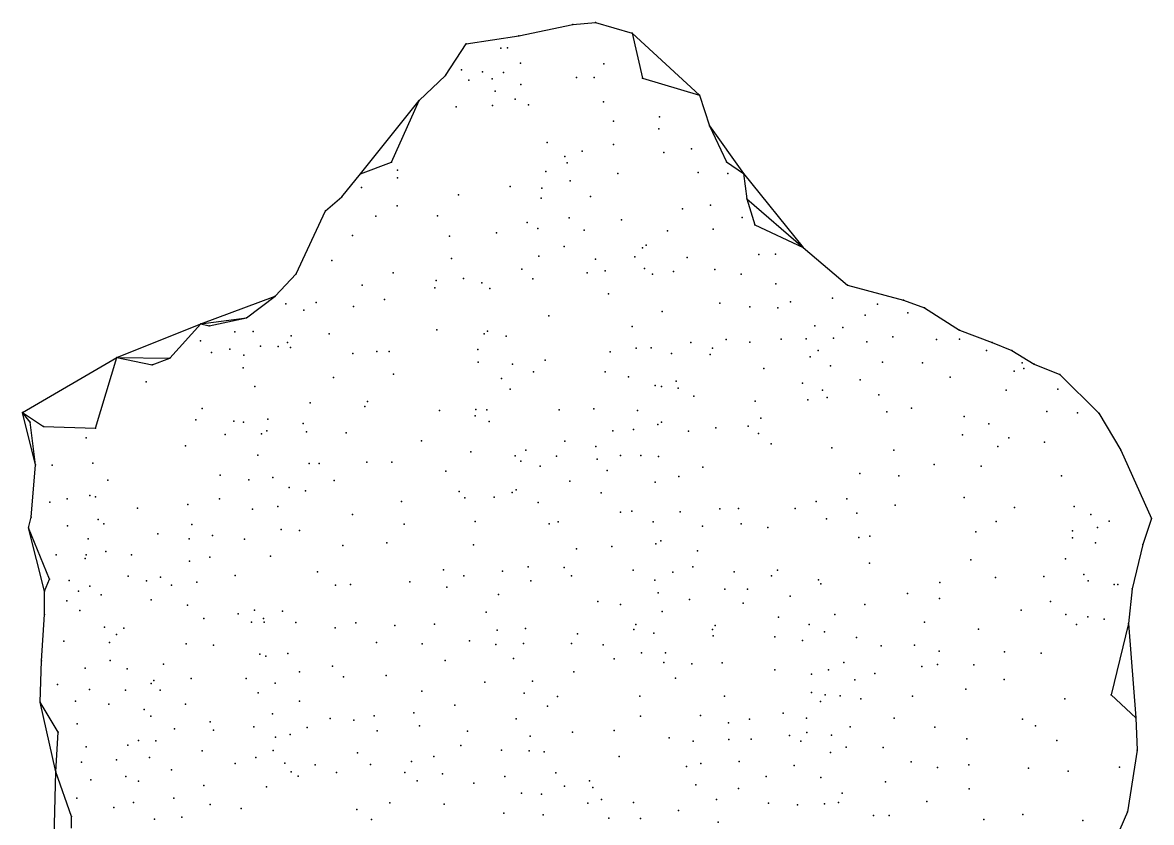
# Model space of a CAD drawing. Header units: millimetres. Extents: x 399711 to 433151, y 4365450 to 4409174.
# Drawn here: x 412698 to 419734, y 4392293 to 4397276 of the extents above; entities that cross this region are included whole.
import ezdxf

# ---------------------------------------------------------------- set-up
doc = ezdxf.new("R2010")
doc.units = ezdxf.units.MM
doc.layers.add('边界', color=7, linetype='Continuous')

msp = doc.modelspace()

# ---------------------------------------------------------------- linework, layer by layer
for p in [(416126.845, 4397264.214, 45.918), (416268.568, 4397275.945, 42.513), (415791.343, 4397193.692, 39.4), (416497.049, 4397209.693, 43.373), (415463.089, 4397142.8, 44.6), (415678.18, 4397115.848, 44.32), (415721.109, 4397119.11, 43.668), (415434.04, 4396982.526, 43.289), (415565.735, 4396968.904, 43.402), (415801.324, 4397022.459, 39.2), (416321.096, 4397018.874, 40.1), (415335.046, 4396946.829, 44.1), (415478.975, 4396916.493, 43.424), (415625.032, 4396925.244, 42.826), (415694.614, 4396965.113, 44.255), (416150.388, 4396933.717, 43.541), (416261.182, 4396932.867, 43.089), (416561.646, 4396930.252, 42.421), (415644.604, 4396849.198, 40.8), (415804.651, 4396889.462, 38.9), (415170.46, 4396789.785, 43.6), (415626.458, 4396760.173, 43.1), (415768.149, 4396799.012, 44.124), (415851.226, 4396764.371, 38.6), (416318.75, 4396782.889, 41.561), (416916.568, 4396823.988, 34.9), (415400.928, 4396750.303, 43.3), (416666.891, 4396689.618, 41.867), (416381.074, 4396661.693, 41.124), (416979.764, 4396632.884, 40.939), (416664.515, 4396613.303, 40.904), (415968.341, 4396528.151, 34.3), (416185.058, 4396475.125, 42.055), (416380.82, 4396516.165, 41.604), (416866.674, 4396489.425, 42.1), (414998.069, 4396406.302, 42.914), (416078.546, 4396442.439, 41.319), (416093.264, 4396403.141, 36.424), (416695.762, 4396466.027, 40.6), (417085.048, 4396408.055, 37.2), (414804.837, 4396333.247, 44.646), (415034.336, 4396355.876, 44.069), (415958.702, 4396349.214, 36.8), (416407.533, 4396335.703, 41.411), (416908.702, 4396343.005, 40.3), (417093.226, 4396336.567, 40.162), (417190.801, 4396335.529, 39.741), (415034.817, 4396309.312, 43.3), (416111.362, 4396289.405, 38.4), (414811.34, 4396248.331, 42.407), (415415.64, 4396202.177, 41.229), (415736.869, 4396255.088, 37.217), (415934.487, 4396244.094, 43.127), (416238.518, 4396192.845, 40.531), (414689.138, 4396189.821, 42.2), (415031.929, 4396134.87, 42.787), (415931.01, 4396182.36, 40.43), (416985.252, 4396138.145, 35.4), (417211.529, 4396178.378, 35.7), (414585.873, 4396103.825, 41.4), (414899.492, 4396069.427, 41.3), (415283.286, 4396071.839, 40.885), (416104.883, 4396059.941, 31.3), (416811.181, 4396116.094, 32.5), (417182.353, 4396060.87, 40.665), (415843.957, 4396029.761, 40.323), (415909.258, 4395992.098, 40.586), (416197.751, 4395983.142, 33.2), (416430.649, 4396047.352, 40.348), (417002.359, 4395989.881, 39.261), (417262.176, 4396016.507, 38.273), (414754.156, 4395949.033, 41.4), (415358.347, 4395946.246, 40.752), (415651.771, 4395966.341, 39.908), (416718.016, 4395977.667, 33.6), (416073.08, 4395880.255, 40.013), (416562.787, 4395872.763, 36.362), (416584.743, 4395889.177, 39.437), (417563.4, 4395875.258, 38.183), (414626.031, 4395794.242, 40.8), (415371.489, 4395805.469, 39.6), (415916.369, 4395820.995, 39.677), (416268.799, 4395802.675, 40.114), (416513.449, 4395816.932, 34.777), (416840.667, 4395811.852, 34.8), (417287.746, 4395830.277, 39.527), (417390.625, 4395832.505, 38.739), (414404.204, 4395710.157, 40.4), (415007.201, 4395717.415, 41.1), (415809.264, 4395739.848, 39.151), (416217.453, 4395717.12, 36.1), (416328.954, 4395729.88, 35.9), (416574.513, 4395742.877, 35.8), (416624.931, 4395708.341, 39.4), (416756.083, 4395724.875, 36.2), (417013.512, 4395737.126, 33.7), (417177.686, 4395707.954, 37.098), (414815.35, 4395639.45, 40.2), (415275.546, 4395668.684, 39.492), (415445.697, 4395682.252, 39.34), (415561.067, 4395655.57, 39.843), (415878.682, 4395678.599, 39.031), (417392.026, 4395649.191, 38.21), (417840.448, 4395639.749, 37.868), (414272.122, 4395570.516, 40.921), (415267.997, 4395623.385, 40.157), (415610.376, 4395619.754, 38.911), (416351.063, 4395586.704, 35.2), (417745.507, 4395558.743, 30.9), (414339.641, 4395522.808, 39.957), (414528.417, 4395531.855, 39.57), (414761.019, 4395507.278, 39.692), (414954.84, 4395549.902, 40.28), (417044.736, 4395528.695, 38.009), (417229.916, 4395504.404, 38.453), (417404.477, 4395498.937, 36.947), (417484.408, 4395536.219, 37.023), (418026.717, 4395522.294, 38.2), (418187.786, 4395546.386, 42.076), (418319.59, 4395498.109, 43.789), (414093.375, 4395437.357, 41.2), (414451.917, 4395483.474, 39.865), (415978.332, 4395450.067, 38.3), (416685.011, 4395476.075, 38.165), (417950.596, 4395453.839, 37.2), (418214.65, 4395468.487, 39.208), (413808.471, 4395399.463, 41.19), (413860.615, 4395386.997, 38.2), (414021.617, 4395349.97, 41), (414135.024, 4395351.637, 41.1), (415279.34, 4395362.751, 39.296), (415596.821, 4395353.726, 38.135), (416497.114, 4395382.371, 30.9), (417635.796, 4395386.871, 32.3), (417810.712, 4395376.402, 36.273), (418536.631, 4395360.041, 42.157), (413807.965, 4395293.129, 39.839), (414348.91, 4395281.97, 37.005), (414372.223, 4395324.412, 39.333), (414609.138, 4395337.6, 39.2), (415576.183, 4395336.794, 39.031), (415711.523, 4395321.43, 38.681), (416863.697, 4395282.801, 39.3), (417083.99, 4395301.668, 37.9), (417230.168, 4395285.267, 36.465), (417426.711, 4395304.577, 32.4), (417581.745, 4395306.641, 37.587), (417752.053, 4395309.719, 34.2), (417959.2, 4395286.192, 36.8), (418121.779, 4395318.458, 37.3), (418395.083, 4395300.647, 38.4), (418537.911, 4395304.397, 38.755), (418741.726, 4395283.123, 41.454), (413875.402, 4395221.435, 39.125), (413991.054, 4395241.375, 41.64), (414181.088, 4395259.503, 39.2), (414290.74, 4395257.782, 39.305), (414367.297, 4395251.582, 39.265), (414755.825, 4395215.117, 38.6), (414905.978, 4395227.245, 38.653), (414982.897, 4395227.269, 39.167), (415536.151, 4395239.542, 36.965), (416361.142, 4395224.732, 36), (416521.864, 4395247.237, 36.466), (416616.292, 4395250.628, 39.083), (416741.767, 4395214.711, 37.83), (416983.839, 4395208.822, 36.608), (416997.726, 4395247.062, 36.619), (417656.715, 4395234.02, 36.552), (418705.951, 4395233.438, 37.743), (418863.46, 4395233.354, 39.569), (413286.79, 4395189.187, 40.521), (413506.735, 4395143.3, 37.1), (413616.215, 4395184.976, 39.6), (414077.676, 4395203.538, 40.053), (415538.338, 4395159.557, 37.844), (415751.818, 4395148.438, 37.102), (415955.166, 4395173.401, 37.286), (417606.259, 4395193.967, 36.408), (417733.608, 4395138.37, 36.3), (418058.477, 4395159.907, 36.524), (418305.962, 4395156.181, 36.8), (418928.04, 4395157.243, 46.326), (419003.838, 4395147.206, 44.33), (414072.575, 4395125.037, 38.927), (415009.23, 4395085.844, 38.389), (415883.578, 4395100.446, 36.932), (416329.592, 4395100.301, 39.1), (416473.865, 4395068.083, 30.8), (417317.581, 4395120.754, 36.585), (418480.181, 4395065.937, 36.153), (418878.345, 4395104.024, 37.546), (418938.374, 4395121.487, 37.315), (419162.469, 4395083.796, 44.3), (413468.913, 4395037.554, 39.138), (414146.37, 4395008.675, 38.2), (414635.701, 4395064.649, 38.344), (415682.529, 4395058.508, 37.736), (416641.09, 4395015.581, 38.992), (416679.651, 4395009.796, 37.409), (416770.98, 4395042.844, 31.2), (416784.708, 4394999.052, 36.191), (417558.496, 4395029.662, 36.055), (417919.477, 4395049.626, 34.1), (415736.539, 4394991.225, 36.749), (416880.978, 4394947.528, 36.794), (417591.445, 4394925.345, 35.893), (417682.832, 4394985.011, 36.409), (417712.529, 4394940.363, 36.012), (418034.104, 4394957.595, 36.301), (418827.719, 4394986.014, 36.648), (419150.934, 4394991.264, 36.7), (413818.587, 4394871.606, 40.445), (414489.96, 4394906, 36.7), (414831.615, 4394884.199, 38.103), (414847.574, 4394915.468, 37.617), (415297.686, 4394858.671, 37.037), (415522.795, 4394866.079, 36.65), (415592.787, 4394864.315, 36.083), (416042.808, 4394864.096, 36.6), (416258.647, 4394870.52, 36.51), (416531.062, 4394860.285, 31), (417263.87, 4394917.665, 28.7), (418238.828, 4394872.792, 36.1), (412698.417, 4394846.068, 41.686), (412745.235, 4394786.538, 40.939), (413779.011, 4394801.415, 39.281), (414015.806, 4394793.742, 38.463), (414076.154, 4394787.09, 39.186), (414226.615, 4394806.082, 37.538), (415519.255, 4394825.41, 36.886), (415605.424, 4394790.556, 35), (416680.14, 4394786.34, 35.888), (417298.381, 4394811.324, 31.7), (418084.264, 4394851.361, 36.165), (418566.296, 4394821.997, 35.627), (419081.216, 4394852.776, 37.434), (419273.932, 4394844.153, 39.373), (419405.488, 4394842.718, 43.097), (412829.473, 4394759.056, 38.957), (413152.186, 4394748.828, 38.707), (414187.238, 4394714.824, 37.132), (414220.817, 4394731.937, 37.132), (414446.09, 4394777.971, 37.372), (414467.881, 4394727.201, 36.545), (414715.407, 4394720.445, 37.561), (416377.359, 4394733.513, 38.185), (416506.012, 4394741.57, 32.2), (416656.732, 4394771.018, 35.989), (416848.499, 4394729.639, 36.505), (417017.979, 4394750.968, 33.4), (417221.347, 4394762.45, 31.9), (417285.35, 4394716.325, 35.747), (418720.134, 4394776.636, 35.723), (413094.843, 4394688.276, 37.795), (413961.301, 4394709.635, 36.764), (415184.164, 4394670.157, 37.418), (416077.697, 4394668.455, 36.1), (417364.341, 4394650.613, 31.7), (418556.385, 4394708.626, 35.448), (418845.264, 4394689.074, 36.569), (419066.591, 4394662.775, 36.396), (413713.242, 4394638.216, 37.63), (414164.716, 4394580.765, 36.789), (415492.215, 4394602.472, 36.879), (415768.93, 4394576.892, 36.463), (415834.166, 4394611.915, 35.962), (416026.513, 4394574.982, 36.24), (416271.793, 4394634.011, 35.856), (416424.916, 4394579.513, 37.456), (416551.603, 4394579.745, 36.447), (417741.711, 4394626.267, 35.6), (418127.902, 4394612.414, 35.4), (418776.587, 4394634.505, 35.755), (419542.441, 4394611.768, 41.459), (412778.187, 4394520.27, 39.8), (412883.195, 4394518.631, 39.3), (413135.377, 4394532.18, 37.428), (414485.288, 4394528.908, 35.041), (414547.291, 4394528.836, 35.878), (414843.377, 4394538.064, 36.658), (415000.05, 4394536.723, 36.622), (415802.901, 4394543.363, 35.699), (415923.554, 4394512.111, 35.9), (416279.862, 4394556.562, 34.809), (416662.635, 4394571.904, 38.8), (416937.137, 4394506.011, 32.1), (418379.421, 4394523.36, 35.4), (418672.529, 4394513.465, 35.3), (413929.076, 4394456.528, 36.3), (414257.099, 4394441.072, 35.911), (415335.538, 4394481.743, 36.412), (416341.315, 4394485.803, 33.336), (416789.026, 4394447.093, 31.1), (417915.992, 4394465.969, 35.2), (418158.626, 4394451.7, 33.2), (419172.899, 4394451.525, 36.225), (413229.342, 4394425.412, 37.074), (414108.343, 4394426.521, 34.951), (414360.205, 4394379.622, 34.763), (414640.562, 4394423.333, 36.365), (415774.701, 4394364.077, 35.199), (416110.046, 4394419.659, 35.2), (416639.885, 4394412.649, 36.099), (412976.516, 4394309.557, 41.388), (413116.768, 4394329.581, 40.41), (413153.664, 4394321.672), (413926.102, 4394308.936, 35.7), (414462.189, 4394359.669, 35.391), (415420.037, 4394355.345, 36.176), (415455.601, 4394315.654, 35.722), (415636.588, 4394318.65, 35.789), (415750.523, 4394347.383, 36.094), (416305.177, 4394346.405, 27.5), (417643.43, 4394292.871, 34.966), (417835.295, 4394308.316, 34.99), (418567.565, 4394317.545, 35.3), (412868.933, 4394287.252, 42.605), (413415.301, 4394251.051, 37.4), (413727.693, 4394274.142, 35.3), (414130.46, 4394244.268, 35.2), (414290.132, 4394262.001, 34.746), (415060.272, 4394291.509, 35.9), (415912.713, 4394286.993, 35.4), (416424.497, 4394225.09, 35.108), (416496.332, 4394231.976, 38.225), (416797.569, 4394227.849, 35.057), (417044.792, 4394246.052, 35.088), (417161.148, 4394249.615, 34.834), (417512.502, 4394248.944, 34.506), (418135.823, 4394270.049, 34.9), (418880.73, 4394254.601, 35.998), (419251.252, 4394260.965, 37.426), (412750.912, 4394193.846, 42.9), (413169.139, 4394179.411, 37.493), (413203.827, 4394152.358), (414753.859, 4394211.28, 35.782), (415518.275, 4394167.505, 35.1), (415980.557, 4394152.999, 34.96), (416035.952, 4394165.722, 34.707), (416629.067, 4394165.07, 35.058), (417176.223, 4394152.288, 34.693), (417708.273, 4394185.333, 35.047), (417898.104, 4394220.16, 34.759), (418765.807, 4394166.893, 35.329), (419356.664, 4394211.795, 39.661), (419471.2, 4394169.904, 43.7), (419733.674, 4394186.398, 42), (412734.8, 4394128.061, 35.1), (412977.374, 4394140.327, 37.645), (413541.734, 4394091.237, 34.7), (413754.049, 4394148.122, 33.2), (414309.832, 4394117.608, 33.7), (414423.926, 4394110.846, 34.858), (415075.586, 4394151.092, 35.426), (416935.595, 4394139.009, 35.253), (417342.314, 4394130.187, 34.432), (418638.685, 4394102.349, 34.979), (419241.319, 4394110.128, 43.944), (419396.617, 4394131.192, 38.374), (413106.571, 4394059.626, 37.227), (413735.957, 4394060.632, 34.352), (413882.516, 4394079.588, 34.679), (414080.492, 4394056.79, 34.883), (414694.28, 4394018.518, 35), (414968.032, 4394035.758, 35.2), (415508.382, 4394023.166, 34.7), (416370.235, 4394012.108, 28.4), (416645.469, 4394027.621, 34.528), (416675.464, 4394046.86, 34.414), (417910.329, 4394068.301, 35.35), (417977.733, 4394075.873, 35.273), (419242.123, 4394065.185, 38.439), (419385.582, 4394034.074, 43.6), (419679.965, 4394024.25, 41.9), (412907.855, 4393960.801, 36.354), (413094.088, 4393959.219, 36.313), (413216.588, 4393981.767, 33.1), (413376.537, 4393959.165, 34.6), (413865.408, 4393945.433, 34.739), (414242.669, 4393952.097, 33.55), (416150.379, 4393997.678, 30.5), (416904.961, 4393985.19, 33.834), (413089.244, 4393937.802, 35.034), (413739.496, 4393921.057, 34.184), (415849.69, 4393885.957, 34.722), (416074.415, 4393881.475, 34.405), (416875.038, 4393884.839, 38.021), (417976.866, 4393907.793, 36.113), (417976.88, 4393907.804, 35.635), (418609.224, 4393927.937, 34.4), (419198.258, 4393934.895, 42.4), (412865.913, 4393808.421, 35.169), (412987.924, 4393800.915, 34.503), (413356.537, 4393827.706, 34.452), (413557.788, 4393820.863, 34.789), (414022.713, 4393831.911, 34.3), (414535.914, 4393853.221, 34.2), (415320.877, 4393867.221, 33.253), (415448.973, 4393828.235, 33.849), (415689, 4393858.414, 34.236), (416119.933, 4393828.72, 34.539), (416503.534, 4393865.121, 35.7), (416639.787, 4393802.293, 37.796), (416750.348, 4393852.89, 30.516), (417132.267, 4393853.652, 35.6), (417365.85, 4393828.494, 34.098), (417403.082, 4393864.295, 33.597), (417658.472, 4393803.708, 33.456), (418760.931, 4393819.438, 34.133), (419062.863, 4393824.608, 34.422), (419311.83, 4393838.583, 43.28), (412835.765, 4393734.147, 34.8), (413045.974, 4393734.229, 38.042), (413117.939, 4393764.185, 33.71), (413471.693, 4393797.959, 34.73), (413627.232, 4393770.713, 35.067), (413785.217, 4393788.944, 33.7), (414648.832, 4393772.128, 34.197), (414741.39, 4393774.576, 34.026), (415111.465, 4393791.691, 34.2), (415343.121, 4393758.972, 33.982), (415866.98, 4393797.762, 34.226), (417075.426, 4393746.71, 34.163), (417217.014, 4393745.317, 34.072), (417672.471, 4393779.773, 35.308), (418415.301, 4393787.894, 34.023), (419340.303, 4393798.763, 37.73), (419501.582, 4393776.162, 39.1), (419523.875, 4393774.8, 41.222), (419523.875, 4393774.8, 41.222), (419614.327, 4393748.749, 41.463), (412973.937, 4393674.131, 37.729), (413187.61, 4393711.128, 34.454), (413499.164, 4393680.543, 34.984), (415664.34, 4393713.804, 33.7), (416283.972, 4393669.146, 34.049), (416658.701, 4393722.775, 34.856), (416855.078, 4393682.453, 24.5), (417188.867, 4393659.845, 34.4), (417482.742, 4393703.445, 33.66), (418212.577, 4393720.056, 34.79), (418412.816, 4393688.668, 34.108), (419105.469, 4393670.131, 34.687), (412835.652, 4393589.142, 34.684), (413054.689, 4393614.068, 34.479), (413726.764, 4393645.815, 34.783), (414041.755, 4393593.362, 34.032), (414143.322, 4393615.43, 33.407), (414317.331, 4393609.037, 33.139), (415587.453, 4393602.486, 33.243), (416424.599, 4393649.812, 34.515), (416684.537, 4393606.019, 34.427), (417759.721, 4393588.734, 34.339), (417946.849, 4393651.426, 35.083), (418922.138, 4393615.257, 34.1), (413828.212, 4393563.878, 33.6), (414124.946, 4393540.119, 33.513), (414200.033, 4393564.129, 34.032), (414203.24, 4393541.288, 33.513), (414400.772, 4393538.986, 34), (414776.341, 4393536.487, 29.8), (415017.955, 4393520.311, 33.12), (415264.952, 4393528.726, 33.006), (416521.226, 4393525.978, 34.4), (417015.539, 4393519.941, 35.111), (417409.335, 4393570.975, 33.6), (417600.28, 4393526.383, 33.475), (418320.2, 4393541.133, 33.643), (419200.17, 4393587.906, 31.9), (419267.577, 4393526.747, 39.016), (419337.663, 4393573.736, 40.276), (419440.12, 4393559.595, 41.272), (419591.451, 4393532.182, 41.075), (413209.957, 4393509.756, 33.996), (413283.967, 4393463.686, 35.447), (413330.198, 4393503.481, 34.192), (414646.068, 4393506.184, 33.832), (415656.167, 4393490.367, 33.358), (415832.383, 4393500.31, 33.689), (416156.379, 4393468.235, 34.407), (416508.371, 4393494.454, 33.918), (416633.354, 4393472.479, 33.996), (416999.077, 4393494.182, 37.902), (417002.292, 4393454.798, 33.53), (417386.93, 4393450.061, 35.2), (417696.489, 4393481.179, 34.283), (418656.755, 4393496.518, 34.1), (412955.285, 4393423.066, 33.9), (413240.749, 4393412.983, 32.9), (413718.769, 4393406.414, 32.1), (413888.358, 4393397.495, 33.3), (414903.189, 4393413.929, 33.091), (415189.732, 4393404.967, 32.984), (415483.588, 4393423.612, 32.946), (415648.797, 4393401.816, 33.063), (415819.5, 4393406.695, 33.354), (416118.576, 4393406.716, 33.704), (416317.076, 4393399.737, 33.267), (417558.875, 4393426.211, 33.56), (417896.013, 4393445.251, 33.847), (418048.461, 4393393.552, 33.6), (418257.198, 4393397.714, 33.6), (414176.09, 4393341.548, 33.054), (414214.474, 4393329.664, 33.051), (414352.316, 4393345.229, 30.9), (415757.58, 4393314.926, 33.3), (416385.238, 4393311.385, 34.432), (416555.178, 4393349.369, 33.589), (416706.306, 4393349.967, 33.614), (418411.787, 4393359.552, 33.66), (418818.735, 4393355.701, 34.095), (419046.25, 4393347.765, 33.696), (412815.378, 4393299.241, 33.8), (413089.314, 4393253.978, 33.761), (413245.204, 4393302.739, 32.9), (413350.875, 4393249.44, 33.304), (413577.271, 4393279.058), (414629.262, 4393266.826, 33.4), (415333.069, 4393302.228, 32.7), (416695.601, 4393289.909, 34.374), (416869.262, 4393280.965, 33.989), (417059.126, 4393288.098, 36.8), (417385.859, 4393243.046, 28.303), (417720.704, 4393243.748, 33.094), (417817.351, 4393288.408, 35.061), (418301.944, 4393263.523, 33.296), (418400.192, 4393276.065, 33.598), (418626.742, 4393274.006, 33.577), (413515.666, 4393177.398, 33.595), (413748.902, 4393189.635, 32.933), (414091.204, 4393189.564, 32.475), (414423.967, 4393231.689, 33.4), (414697.687, 4393200.064, 33.1), (414963.821, 4393208.593, 32.807), (415579.231, 4393166.636, 32.6), (415877.383, 4393172.956, 32.742), (416133.224, 4393231.793, 33.8), (416768.533, 4393191.14, 33.2), (417614.386, 4393215.655, 33.222), (417885.669, 4393182.324, 33.8), (418010.832, 4393221.38, 33.4), (418816.881, 4393183.779, 33.6), (412915.311, 4393151.45, 33.7), (413115.178, 4393121.493, 33.6), (413340.378, 4393117.852, 33.49), (413500.238, 4393158.082, 33.054), (413555.425, 4393117.094, 33.059), (414165.655, 4393100.076, 32.607), (414273.427, 4393160.464, 32.7), (415187.698, 4393110.461, 32.7), (415824.966, 4393099.077, 32.68), (417614.208, 4393102.757, 32.734), (418577.245, 4393122.431, 33.6), (412809.014, 4393041.908, 33.9), (413028.878, 4393047.905, 33.5), (413236.741, 4393030.597, 33.1), (413713.052, 4393028.831, 33.3), (414423.274, 4393049.002, 30), (416031.368, 4393076.78, 33.571), (416546.186, 4393078.892, 33.504), (417073.813, 4393079.149, 33.3), (417671.941, 4393046.415, 37.48), (417700.769, 4393087.144, 35.457), (417794.401, 4393080.804, 33.82), (417921.85, 4393061.98, 33.308), (418244.527, 4393078.893, 33.3), (419193.03, 4393063.322, 39.737), (419483.117, 4393086.898, 40.234), (419483.135, 4393087.092, 39.744), (413455.936, 4392996.498, 32.849), (414255.719, 4392969.533, 32.2), (414890.479, 4392956.733, 31.8), (415137.753, 4392975.74, 31.9), (415393.178, 4393023.323, 32), (415970.733, 4393016.739, 32.856), (416923.222, 4392959.847, 33.099), (417437.82, 4392973.454, 33.3), (413039.244, 4392907.547, 33.8), (413497.103, 4392954.241, 32.9), (413866.786, 4392919.109, 33.3), (414140.251, 4392888.68, 33.5), (414614.938, 4392941.078, 32.767), (414762.272, 4392930.373, 31.994), (415171.121, 4392895.782, 31.987), (415774.217, 4392938.633, 32.1), (416550.422, 4392954.609, 32.4), (417097.95, 4392913.956, 33.6), (417228.096, 4392936.067, 33.2), (417583.803, 4392942.85, 31.696), (417857.065, 4392888.481, 32.619), (418129.404, 4392942.622, 33), (418382.802, 4392887.1, 33.337), (418930.203, 4392935.826, 33.427), (419012.195, 4392894.092, 34.448), (419636.517, 4392943.868, 38.3), (412919.525, 4392856.011, 33.9), (413645.758, 4392875.847, 33.1), (413887.922, 4392867.455, 33.2), (414273.941, 4392824.072, 32.026), (414365.795, 4392841.046, 29.2), (414471.814, 4392883.625, 33.206), (414907.8, 4392864.425, 31.8), (415471.058, 4392860.622, 31.874), (415862.207, 4392830.763, 32.342), (416126.1, 4392854.943, 32.495), (416385.56, 4392866.043, 32.708), (416727.28, 4392821.013, 33.784), (417477.363, 4392835.047, 33.861), (417586.484, 4392853.884, 36.949), (417739.376, 4392836.286, 32.591), (413094.082, 4392762.975, 33.9), (413354.736, 4392773.461, 33.242), (413419.864, 4392803.209, 32.768), (413528.691, 4392801.103, 34.226), (415428.768, 4392772.222, 31.9), (416877.754, 4392798.822, 33.635), (417099.695, 4392810.086, 33.184), (417238.933, 4392810.86, 33.116), (417549.439, 4392799.181, 33.28), (417831.938, 4392761.522, 37.121), (418061.361, 4392760.144, 32.726), (418582.32, 4392813.977, 32.89), (419144.388, 4392802.368, 37.393), (413283.38, 4392682.753, 33.4), (413490.165, 4392696.495, 32.479), (413818.421, 4392738.393, 32.267), (414151.95, 4392697.002, 32.4), (414260.175, 4392741.268, 32.1), (414786.094, 4392726.338, 31.5), (415260.971, 4392703.343, 30.8), (415682.612, 4392743.4, 32.1), (415855.215, 4392739.686, 32.146), (415948.593, 4392733.551, 32.048), (416416.208, 4392702.818, 33.2), (417734.037, 4392729.58, 27.971), (419644.527, 4392743.009, 38.3), (412904.743, 4392608.079, 33.7), (413066.286, 4392668.911, 35), (413626.453, 4392621.565, 32.502), (414023.163, 4392659.377, 33.1), (414333.267, 4392661.937, 32.8), (414371.828, 4392607.895, 28.5), (414522.249, 4392652.815, 31.4), (414867.282, 4392653.629, 31.753), (415080.32, 4392604.637, 31.7), (415122.416, 4392672.228, 33.4), (416837.1, 4392640.374, 33.329), (416925.968, 4392659.073, 32.952), (417165.081, 4392672.388, 33.2), (417507.914, 4392646.866, 33.43), (418236.633, 4392670.286, 32.96), (418399.626, 4392635.241, 33.02), (418594.781, 4392652.111, 32.969), (418966.628, 4392631.403, 32.653), (419213.933, 4392612.78, 35.686), (419535.005, 4392637.962, 38.5), (413123.993, 4392557.95, 33.548), (413341.343, 4392579.451, 33.425), (413420.536, 4392550.042, 31.652), (414416.193, 4392581.19, 32.9), (414654.366, 4392603.202, 31.327), (415158.08, 4392551.835, 30.5), (415316.309, 4392596.22, 33.4), (415510.994, 4392536.579, 31.9), (415703.564, 4392578.168, 32), (416021.957, 4392601.688, 33), (416230.863, 4392551.873, 32.5), (417333.6, 4392579.339, 32.9), (417674.128, 4392572.033, 33.4), (418077.129, 4392546.561, 32.528), (413827.063, 4392522.931, 32.1), (414219.387, 4392514.901, 32.2), (415807.142, 4392475.935, 32.137), (415933.211, 4392468.236, 32.18), (416075.914, 4392518.194, 32.134), (416251.43, 4392510.888, 32.2), (416893.597, 4392527.722, 32.817), (417159.474, 4392504.259, 32.5), (417806.544, 4392474.378, 32.841), (418597.969, 4392502.05, 32.813), (413037.462, 4392443.147, 34.3), (413389.646, 4392417.557), (413641.295, 4392443.172, 34.7), (413866.93, 4392404.151, 34.4), (414987.555, 4392415.488, 31.3), (415324.932, 4392406.805, 31.537), (416220.883, 4392412.788, 32.345), (416305.626, 4392435.245, 33), (416505.037, 4392417.959, 32.7), (417023.548, 4392435.426, 32.331), (417347.331, 4392413.63, 32.629), (417527.67, 4392403.377, 32.716), (417696.29, 4392409.283, 32.913), (417782.778, 4392416.189, 36.682), (418333.696, 4392423.161, 32.685), (413003.055, 4392329.223, 34.488), (413268.164, 4392386.193, 33.079), (413690.897, 4392325.443, 32), (414061.656, 4392379.155, 32.1), (414780.974, 4392373.524, 31.027), (415697.288, 4392350.366, 32), (415943.365, 4392340.293, 31.841), (416786.244, 4392367.966, 32.2), (418002.054, 4392336.818, 37.5), (418099.262, 4392335.307, 32.545), (418932.75, 4392342.136, 32.8), (419584.4, 4392359.376, 38.1), (413521.267, 4392313.251, 32.332), (414872.684, 4392310.789, 31.07), (416351.453, 4392320.125, 32.1), (416548.971, 4392316.977, 32.3), (417032.656, 4392295.04, 33.192), (418688.488, 4392310.195, 32.6), (419306.488, 4392305.615, 36.552)]:
    msp.add_point(p)
at = {"layer": 'Defpoints', "color": 3}
msp.add_lwpolyline([(413004.266, 4392257.265), (413003.055, 4392329.223), (412904.743, 4392608.079), (412919.525, 4392856.011), (412809.014, 4393041.908), (412815.378, 4393299.241), (412835.652, 4393589.142), (412835.765, 4393734.147), (412865.913, 4393808.421), (412734.8, 4394128.061), (412750.912, 4394193.846), (412778.187, 4394520.27), (412745.235, 4394786.538), (412698.417, 4394846.068), (412829.473, 4394759.056), (413152.186, 4394748.828), (413286.79, 4395189.187), (413506.735, 4395143.3), (413616.215, 4395184.976), (413808.471, 4395399.463), (413860.615, 4395386.997), (414093.375, 4395437.357), (414272.122, 4395570.516), (414404.204, 4395710.157), (414585.873, 4396103.825), (414689.138, 4396189.821), (414804.837, 4396333.247), (414998.069, 4396406.302), (415170.46, 4396789.785), (415335.046, 4396946.829), (415463.089, 4397142.8), (415791.343, 4397193.692), (416126.845, 4397264.214), (416268.568, 4397275.945), (416497.049, 4397209.693), (416561.646, 4396930.252), (416916.568, 4396823.988), (416979.764, 4396632.884), (417085.048, 4396408.055), (417190.801, 4396335.529), (417211.529, 4396178.378), (417262.176, 4396016.507), (417563.4, 4395875.258), (417840.448, 4395639.749), (418187.786, 4395546.386), (418319.59, 4395498.109), (418536.631, 4395360.041), (418741.726, 4395283.123), (418863.46, 4395233.354), (419003.838, 4395147.206), (419162.469, 4395083.796), (419405.488, 4394842.718), (419542.441, 4394611.768), (419733.674, 4394186.398), (419679.965, 4394024.25), (419614.327, 4393748.749), (419591.451, 4393532.182), (419483.135, 4393087.092), (419636.517, 4392943.868), (419644.527, 4392743.009), (419584.4, 4392359.376), (419435.14, 4392014.777)], dxfattribs=at)
at = {"layer": 'Defpoints', "color": 1}
msp.add_lwpolyline([(413004.266, 4392257.265), (413003.055, 4392329.223), (412904.743, 4392608.079), (412919.525, 4392856.011), (412809.014, 4393041.908), (412815.378, 4393299.241), (412835.652, 4393589.142), (412835.765, 4393734.147), (412734.8, 4394128.061), (412750.912, 4394193.846), (412778.187, 4394520.27), (412745.235, 4394786.538), (412698.417, 4394846.068), (412829.473, 4394759.056), (413152.186, 4394748.828), (413286.79, 4395189.187), (413616.215, 4395184.976), (413808.471, 4395399.463), (413860.615, 4395386.997), (414093.375, 4395437.357), (414272.122, 4395570.516), (414404.204, 4395710.157), (414585.873, 4396103.825), (414689.138, 4396189.821), (414804.837, 4396333.247), (414998.069, 4396406.302), (415170.46, 4396789.785), (415335.046, 4396946.829), (415463.089, 4397142.8), (415791.343, 4397193.692), (416126.845, 4397264.214), (416268.568, 4397275.945), (416497.049, 4397209.693), (416561.646, 4396930.252), (416916.568, 4396823.988), (416979.764, 4396632.884), (417085.048, 4396408.055), (417190.801, 4396335.529), (417211.529, 4396178.378), (417563.4, 4395875.258), (417840.448, 4395639.749), (418187.786, 4395546.386), (418319.59, 4395498.109), (418536.631, 4395360.041), (418741.726, 4395283.123), (418863.46, 4395233.354), (419003.838, 4395147.206), (419162.469, 4395083.796), (419405.488, 4394842.718), (419542.441, 4394611.768), (419733.674, 4394186.398), (419679.965, 4394024.25), (419614.327, 4393748.749), (419591.451, 4393532.182), (419483.135, 4393087.092), (419636.517, 4392943.868), (419644.527, 4392743.009), (419584.4, 4392359.376), (419435.14, 4392014.777)], dxfattribs=at)
at = {"layer": 'Defpoints', "color": 2}
msp.add_lwpolyline([(413004.266, 4392257.265), (413003.055, 4392329.223), (412904.743, 4392608.079), (412919.525, 4392856.011), (412809.014, 4393041.908), (412815.378, 4393299.241), (412835.652, 4393589.142), (412835.765, 4393734.147), (412734.8, 4394128.061), (412750.912, 4394193.846), (412778.187, 4394520.27), (412698.417, 4394846.068), (413286.79, 4395189.187), (413616.215, 4395184.976), (413808.471, 4395399.463), (414093.375, 4395437.357), (414272.122, 4395570.516), (414404.204, 4395710.157), (414585.873, 4396103.825), (414689.138, 4396189.821), (414804.837, 4396333.247), (414998.069, 4396406.302), (415170.46, 4396789.785), (415335.046, 4396946.829), (415463.089, 4397142.8), (415791.343, 4397193.692), (416126.845, 4397264.214), (416268.568, 4397275.945), (416497.049, 4397209.693), (416916.568, 4396823.988), (416979.764, 4396632.884), (417190.801, 4396335.529), (417211.529, 4396178.378), (417563.4, 4395875.258), (417840.448, 4395639.749), (418187.786, 4395546.386), (418319.59, 4395498.109), (418536.631, 4395360.041), (418741.726, 4395283.123), (418863.46, 4395233.354), (419003.838, 4395147.206), (419162.469, 4395083.796), (419405.488, 4394842.718), (419542.441, 4394611.768), (419733.674, 4394186.398), (419679.965, 4394024.25), (419614.327, 4393748.749), (419591.451, 4393532.182), (419636.517, 4392943.868), (419644.527, 4392743.009), (419584.4, 4392359.376), (419435.14, 4392014.777)], dxfattribs=at)
at = {"layer": 'Defpoints', "color": 6}
msp.add_lwpolyline([(413004.266, 4392257.265), (413003.055, 4392329.223), (412904.743, 4392608.079), (412809.014, 4393041.908), (412815.378, 4393299.241), (412835.652, 4393589.142), (412835.765, 4393734.147), (412734.8, 4394128.061), (412750.912, 4394193.846), (412778.187, 4394520.27), (412698.417, 4394846.068), (413286.79, 4395189.187), (413808.471, 4395399.463), (414093.375, 4395437.357), (414272.122, 4395570.516), (414404.204, 4395710.157), (414585.873, 4396103.825), (414689.138, 4396189.821), (414804.837, 4396333.247), (415170.46, 4396789.785), (415335.046, 4396946.829), (415463.089, 4397142.8), (415791.343, 4397193.692), (416126.845, 4397264.214), (416268.568, 4397275.945), (416497.049, 4397209.693), (416916.568, 4396823.988), (416979.764, 4396632.884), (417190.801, 4396335.529), (417563.4, 4395875.258), (417840.448, 4395639.749), (418187.786, 4395546.386), (418319.59, 4395498.109), (418536.631, 4395360.041), (418741.726, 4395283.123), (418863.46, 4395233.354), (419003.838, 4395147.206), (419162.469, 4395083.796), (419405.488, 4394842.718), (419542.441, 4394611.768), (419733.674, 4394186.398), (419679.965, 4394024.25), (419614.327, 4393748.749), (419591.451, 4393532.182), (419636.517, 4392943.868), (419644.527, 4392743.009), (419584.4, 4392359.376), (419435.14, 4392014.777)], dxfattribs=at)
at = {"layer": 'Defpoints', "color": 7}
msp.add_lwpolyline([(413004.266, 4392257.265), (413003.055, 4392329.223), (412904.743, 4392608.079), (412809.014, 4393041.908), (412815.378, 4393299.241), (412835.652, 4393589.142), (412835.765, 4393734.147), (412734.8, 4394128.061), (412750.912, 4394193.846), (412778.187, 4394520.27), (412698.417, 4394846.068), (413286.79, 4395189.187), (413808.471, 4395399.463), (414093.375, 4395437.357), (414272.122, 4395570.516), (414404.204, 4395710.157), (414585.873, 4396103.825), (414689.138, 4396189.821), (414804.837, 4396333.247), (415170.46, 4396789.785), (415335.046, 4396946.829), (415463.089, 4397142.8), (415791.343, 4397193.692), (416126.845, 4397264.214), (416268.568, 4397275.945), (416497.049, 4397209.693), (416916.568, 4396823.988), (416979.764, 4396632.884), (417190.801, 4396335.529), (417563.4, 4395875.258), (417840.448, 4395639.749), (418187.786, 4395546.386), (418319.59, 4395498.109), (418536.631, 4395360.041), (418741.726, 4395283.123), (418863.46, 4395233.354), (419003.838, 4395147.206), (419162.469, 4395083.796), (419405.488, 4394842.718), (419542.441, 4394611.768), (419733.674, 4394186.398), (419679.965, 4394024.25), (419614.327, 4393748.749), (419591.451, 4393532.182), (419636.517, 4392943.868), (419644.527, 4392743.009), (419584.4, 4392359.376), (419435.14, 4392014.777)], dxfattribs=at)
at = {"layer": '边界', "color": 4}
msp.add_lwpolyline([(412889.026, 4391956.166), (412904.743, 4392608.079), (412809.014, 4393041.908), (412815.378, 4393299.241), (412835.652, 4393589.142), (412835.765, 4393734.147), (412734.8, 4394128.061), (412750.912, 4394193.846), (412778.187, 4394520.27), (412698.417, 4394846.068), (413286.79, 4395189.187), (413808.471, 4395399.463), (414272.122, 4395570.516), (414404.204, 4395710.157), (414585.873, 4396103.825), (414689.138, 4396189.821), (414804.837, 4396333.247), (415170.46, 4396789.785), (415335.046, 4396946.829), (415463.089, 4397142.8), (415791.343, 4397193.692), (416126.845, 4397264.214), (416268.568, 4397275.945), (416497.049, 4397209.693), (416916.568, 4396823.988), (416979.764, 4396632.884), (417190.801, 4396335.529), (417563.4, 4395875.258), (417840.448, 4395639.749), (418187.786, 4395546.386), (418319.59, 4395498.109), (418536.631, 4395360.041), (418741.726, 4395283.123), (418863.46, 4395233.354), (419003.838, 4395147.206), (419162.469, 4395083.796), (419405.488, 4394842.718), (419542.441, 4394611.768), (419733.674, 4394186.398), (419679.965, 4394024.25), (419614.327, 4393748.749), (419591.451, 4393532.182), (419636.517, 4392943.868), (419644.527, 4392743.009), (419584.4, 4392359.376), (419435.14, 4392014.777)], dxfattribs=at)

doc.saveas('drawing.dxf')
